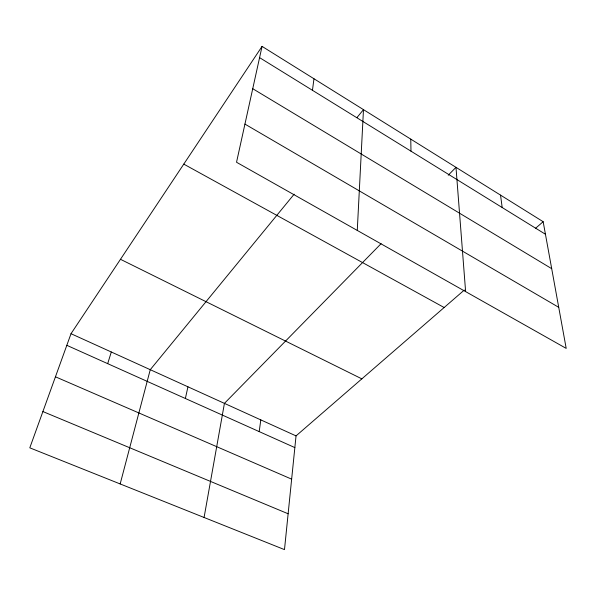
<?xml version="1.0" encoding="UTF-8"?>
<svg xmlns="http://www.w3.org/2000/svg" width="596" height="596" viewBox="0 0 596 596"><rect width="100%" height="100%" fill="white"/><g stroke="black" fill="none" stroke-linecap="round" stroke-linejoin="round"><path stroke-width="0.89" d="M357.272 230.436L363.478 109.634L356.989 117.554M464.314 290.043L296.041 435.892L284.486 549.616L29.8 447.827L71.013 333.7L262.061 46.384L543.157 221.697L566.2 348.399L236.53 162.261L262.061 46.384M312.46 90.309L313.965 78.754M259.193 431.601L260.817 419.897M204.078 517.484L224.424 403.373L381.097 243.675M185.378 398.493L187.941 386.804M120.169 483.945L150.259 369.691L294.156 194.192M107.682 363.649L111.303 351.998M448.229 175.231L455.985 167.327L465.618 291.608M535.506 228.335L543.157 221.697M42.897 411.56L288.129 513.767M55.45 376.799L291.645 479.147M66.819 345.322L294.849 447.596M71.013 333.7L296.041 435.892M120.489 259.305L361.839 378.862M183.777 164.116L444.147 307.521M244.941 124.095L558.728 307.327M252.734 88.707L551.702 268.669M259.58 57.633L545.444 234.258M500.536 195.115L502.182 207.527M410.771 139.129L410.979 151.175"/></g></svg>
